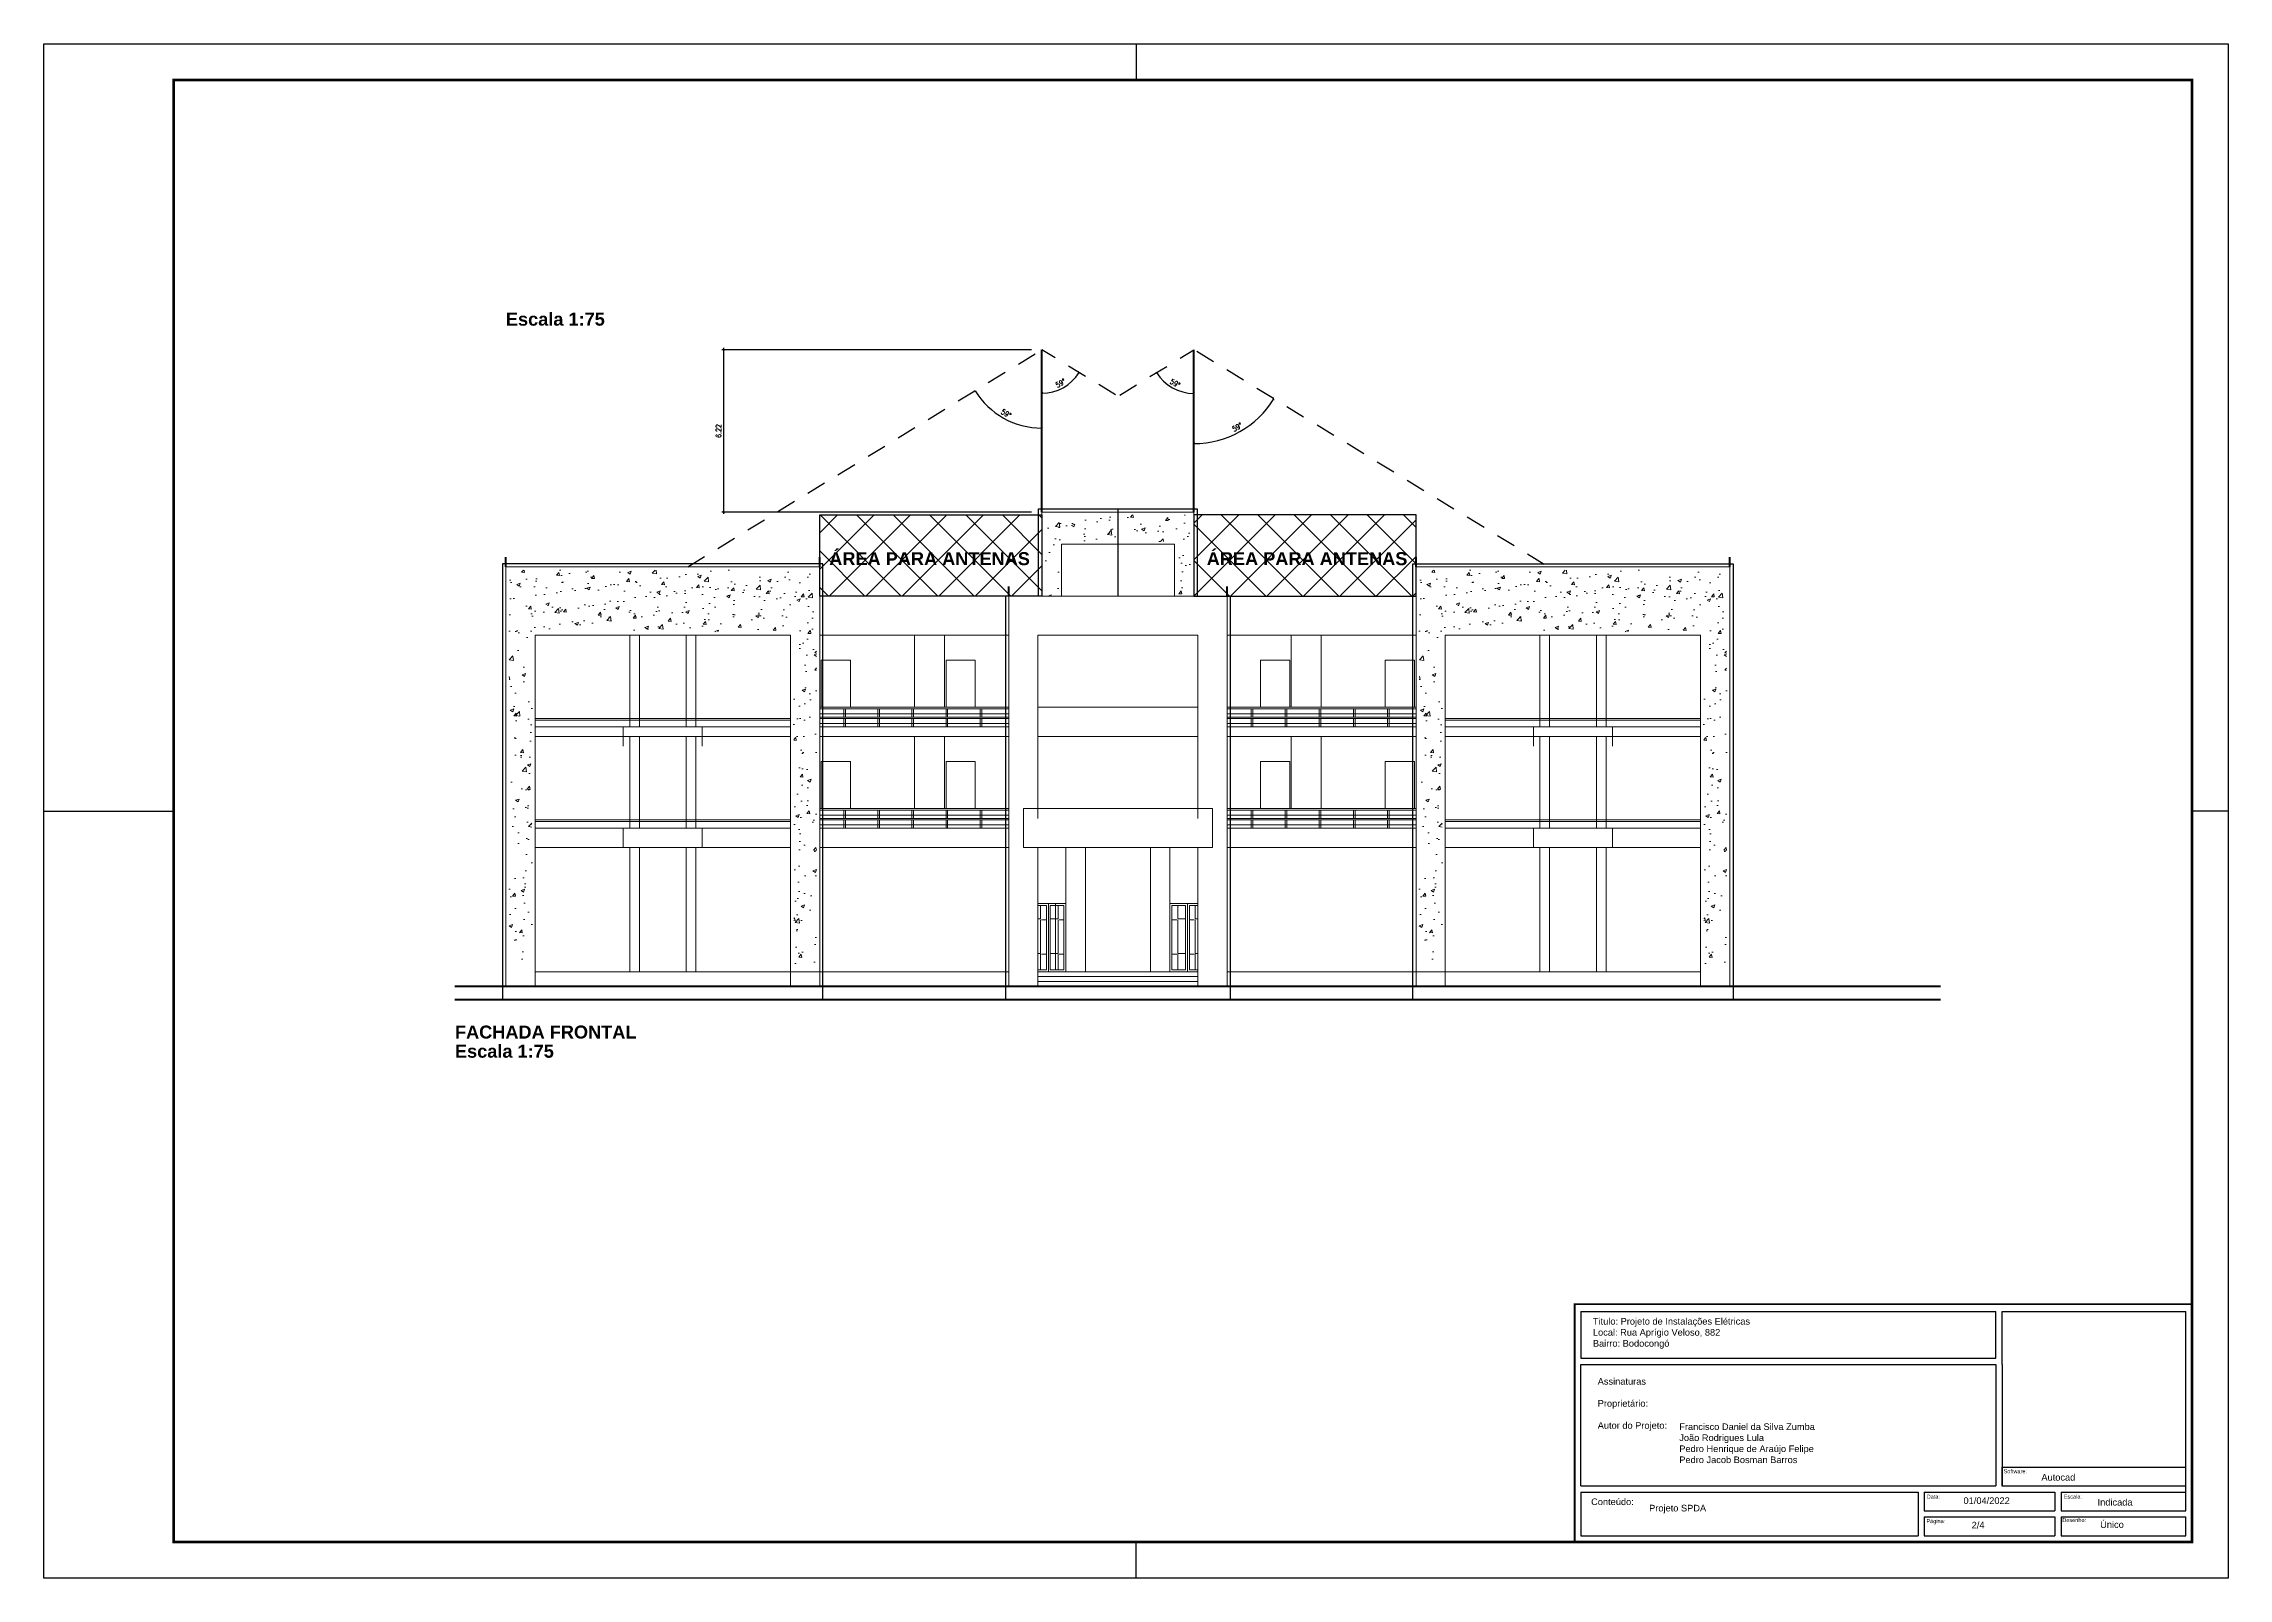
# Model space of a CAD drawing. Header units: millimetres. Extents: x 4236 to 4463, y 1839 to 1973.
# Drawn here: x 4236.2 to 4319.9, y 1841.5 to 1900.2 of the extents above; entities that cross this region are included whole.
import ezdxf

# ---------------------------------------------------------------- set-up
doc = ezdxf.new("R2010")
doc.units = ezdxf.units.MM
doc.linetypes.add('JIS_02_0.7', pattern=[1.35, 0.75, -0.6])
doc.layers.get('0').update_dxf_attribs({"lineweight": 25})
for name, color, linetype in [('2', 2, 'Continuous'), ('TEXTO2', 7, 'Continuous'), ('Área protegida', 3, 'JIS_02_0.7')]:
    doc.layers.add(name, color=color, linetype=linetype)
for name, color, linetype, lineweight in [('C-Paredes-Acessorios', 20, 'Continuous', 5), ('C-Texto', 4, 'Continuous', 9), ('Captores', 3, 'Continuous', 211)]:
    doc.layers.add(name, color=color, linetype=linetype, lineweight=lineweight)
doc.styles.add('BOLD', font='arialbd.ttf')
doc.styles.add('COTAS', font='romans.shx', dxfattribs={"width": 0.75})
doc.styles.get("Standard").update_dxf_attribs({"font": 'arial.ttf'})
doc.dimstyles.new('COTAS_100', dxfattribs={"dimscale": 100, "dimtxt": 0.002, "dimasz": 0.0008, "dimexe": 0.0007, "dimexo": 0.004, "dimgap": 0.001, "dimtad": 1, "dimzin": 4, "dimdsep": 46, "dimtxsty": 'COTAS', "dimblk1": 'ARCHTICK', "dimblk2": 'ARCHTICK', "dimsah": 1, "dimcen": 0.003, "dimdle": 0.0007, "dimaunit": 1, "dimadec": 0, "dimazin": 0, "dimtfac": 1, "dimtix": 1, "dimtmove": 0, "dimatfit": 3, "dimldrblk": 'ARCHTICK', "dimfxl": 1, "dimtolj": 1, "dimtzin": 0, "dimarcsym": 0})
pattern_1 = [(50, (4040.4864, 1527.3179), (1.338106, -0.117069), [0.1399185, -1.539103]), (355, (4040.4864, 1527.3179), (-0.2588516, 1.4032743), [0.1119348, -1.2312825]), (100.4514, (4040.5979, 1527.3081), (1.0792553, 1.2862043), [0.1189124, -1.3080364]), (46.1842, (4040.4864, 1527.691), (1.991023, -0.308789), [0.209878, -2.308655]), (96.6356, (4040.6523, 1527.6653), (1.743688, 1.817294), [0.178369, -1.962054]), (351.1842, (4040.4864, 1527.691), (1.743686, 1.817296), [0.167902, -1.846924]), (21, (4040.673, 1527.5977), (1.1135776, -0.7511176), [0.1399185, -1.539103]), (326, (4040.673, 1527.5977), (0.453924, 1.352825), [0.1119348, -1.2312825]), (71.4514, (4040.7658, 1527.5351), (1.567502, 0.6017063), [0.1189124, -1.3080364]), (37.5, (4040.48643, 1527.3179), (0.0226852, 0.62103996), [0, -1.2163579, 0, -1.2499383, 0, -1.2359464]), (7.5, (4040.4864, 1527.3179), (0.4907771, 0.7358064), [0, -0.7126514, 0, -1.1883742, 0, -0.4710588]), (327.5, (4040.0704, 1527.3179), (0.9958882, -0.0420779), [0, -0.4663949, 0, -1.455152, 0, -1.9308748]), (317.5, (4039.88384, 1527.3179), (1.0879802, 0.1867538), [0, -0.6063134, 0, -0.9663702, 0, -1.371201])]

# ---------------------------------------------------------------- blocks, each defined once
blk = doc.blocks.new('_ArchTick')
at = {"color": 0, "linetype": 'ByBlock', "const_width": 0.15}
blk.add_lwpolyline([(-0.5, -0.5), (0.5, 0.5)], dxfattribs=at)
blk = doc.blocks.new('*D96')
at = {"layer": 'Captores', "color": 0, "lineweight": -2, "transparency": 16777216}
blk.add_arc((4274.454, 1888.5), 3.001, 211.5, 270, dxfattribs=at)
at = {"layer": 'Defpoints', "color": 0, "transparency": 16777216}
for p in [(4274.454, 1888.5), (4274.454, 1888.5), (4272.565, 1886.167), (4274.454, 1882.281), (4260.892, 1880.189)]:
    blk.add_point(p, dxfattribs=at)
at = {"layer": 'Captores', "color": 0, "lineweight": -2, "transparency": 16777216, "xscale": 0.08, "yscale": 0.08, "zscale": 0.08}
for p, rotation in [((4271.895, 1886.932), 121.5000000000004), ((4274.454, 1885.499), 2.637889906509372e-12)]:
    blk.add_blockref('_ArchTick', p, dxfattribs=dict(at, rotation=rotation))
at = {"layer": 'Captores', "color": 0, "transparency": 16777216, "insert": (4273.085, 1886.056), "char_height": 0.2, "attachment_point": 5, "rotation": 330.75, "style": 'COTAS'}
blk.add_mtext('\\A1;59°', dxfattribs=at)
blk = doc.blocks.new('*D97')
at = {"layer": 'Captores', "color": 0, "lineweight": -2, "transparency": 16777216}
blk.add_arc((4280.274, 1888.5), 3.595, 270, 328.5, dxfattribs=at)
at = {"layer": 'Defpoints', "color": 0, "transparency": 16777216}
for p in [(4280.274, 1888.5), (4280.274, 1888.5), (4281.474, 1885.111), (4280.274, 1882.281), (4293.685, 1880.281)]:
    blk.add_point(p, dxfattribs=at)
at = {"layer": 'Captores', "color": 0, "lineweight": -2, "transparency": 16777216, "xscale": 0.08, "yscale": 0.08, "zscale": 0.08}
for p, rotation in [((4283.339, 1886.621), 58.50000000000666), ((4280.274, 1884.905), 179.9999999999984)]:
    blk.add_blockref('_ArchTick', p, dxfattribs=dict(at, rotation=rotation))
at = {"layer": 'Captores', "color": 0, "transparency": 16777216, "insert": (4281.933, 1885.538), "char_height": 0.2, "attachment_point": 5, "rotation": 29.25, "style": 'COTAS'}
blk.add_mtext('\\A1;59°', dxfattribs=at)
blk = doc.blocks.new('*D98')
at = {"layer": 'Captores', "color": 0, "lineweight": -2, "transparency": 16777216}
blk.add_arc((4274.454, 1888.5), 1.667, 270, 328.5, dxfattribs=at)
at = {"layer": 'Defpoints', "color": 0, "transparency": 16777216}
for p in [(4274.454, 1888.5), (4274.454, 1888.5), (4275.01, 1886.928), (4277.269, 1886.774), (4274.454, 1882.281)]:
    blk.add_point(p, dxfattribs=at)
at = {"layer": 'Captores', "color": 0, "lineweight": -2, "transparency": 16777216, "xscale": 0.08, "yscale": 0.08, "zscale": 0.08}
for p, rotation in [((4275.875, 1887.629), 58.50000000000419), ((4274.454, 1886.833), 179.9999999999979)]:
    blk.add_blockref('_ArchTick', p, dxfattribs=dict(at, rotation=rotation))
at = {"layer": 'Captores', "color": 0, "transparency": 16777216, "insert": (4275.171, 1887.22), "char_height": 0.2, "attachment_point": 5, "rotation": 29.25, "style": 'COTAS'}
blk.add_mtext('\\A1;59°', dxfattribs=at)
blk = doc.blocks.new('*D99')
at = {"layer": 'Captores', "color": 0, "lineweight": -2, "transparency": 16777216}
blk.add_arc((4280.274, 1888.5), 1.673, 211.5, 270, dxfattribs=at)
at = {"layer": 'Defpoints', "color": 0, "transparency": 16777216}
for p in [(4280.274, 1888.5), (4280.274, 1888.5), (4279.221, 1887.199), (4277.442, 1886.764), (4280.274, 1882.281)]:
    blk.add_point(p, dxfattribs=at)
at = {"layer": 'Captores', "color": 0, "lineweight": -2, "transparency": 16777216, "xscale": 0.08, "yscale": 0.08, "zscale": 0.08}
for p, rotation in [((4278.848, 1887.625), 121.5000000000043), ((4280.274, 1886.826), 2.318145675417327e-12)]:
    blk.add_blockref('_ArchTick', p, dxfattribs=dict(at, rotation=rotation))
at = {"layer": 'Captores', "color": 0, "transparency": 16777216, "insert": (4279.554, 1887.214), "char_height": 0.2, "attachment_point": 5, "rotation": 330.75, "style": 'COTAS'}
blk.add_mtext('\\A1;59°', dxfattribs=at)
blk = doc.blocks.new('*D100')
at = {"layer": 'Captores', "color": 0, "lineweight": -2, "transparency": 16777216}
for p, q in [((4274.054, 1888.5), (4262.206, 1888.5)), ((4262.276, 1882.211), (4262.276, 1888.57)), ((4274.054, 1882.281), (4262.206, 1882.281))]:
    blk.add_line(p, q, dxfattribs=at)
at = {"layer": 'Defpoints', "color": 0, "transparency": 16777216}
for p in [(4262.276, 1888.5), (4274.454, 1888.5), (4274.454, 1882.281)]:
    blk.add_point(p, dxfattribs=at)
at = {"layer": 'Captores', "color": 0, "lineweight": -2, "transparency": 16777216, "xscale": 0.08, "yscale": 0.08, "zscale": 0.08}
for p, rotation in [((4262.276, 1888.5), 90), ((4262.276, 1882.281), 270)]:
    blk.add_blockref('_ArchTick', p, dxfattribs=dict(at, rotation=rotation))
at = {"layer": 'Captores', "color": 0, "transparency": 16777216, "insert": (4262.076, 1885.39), "char_height": 0.2, "attachment_point": 5, "rotation": 90, "style": 'COTAS'}
blk.add_mtext('\\A1;6.22', dxfattribs=at)

msp = doc.modelspace()

# ---------------------------------------------------------------- hatches: boundary and pattern name
h = msp.add_hatch()
h.set_pattern_fill('ANSI37', color=256, scale=0.31093)
h.set_pattern_definition([(45, (-1272.7897, -552.2878), (-0.69805759, 0.69805759), []), (135, (-1272.7897, -552.2878), (-0.69805759, -0.69805759), [])])
h.paths.add_polyline_path([(4274.454, 1879.065), (4274.454, 1882.174), (4265.947, 1882.174), (4265.947, 1879.065)])
h.paths.add_polyline_path([(4280.274, 1882.174), (4280.274, 1879.065), (4288.781, 1879.065), (4288.781, 1882.174)])
at = {"layer": 'C-Paredes-Acessorios'}
h = msp.add_hatch(dxfattribs=at)
h.set_pattern_fill('AR-CONC', color=256, scale=0.186558, style=0)
h.set_pattern_definition(pattern_1)
h.paths.add_polyline_path([(4280.175, 1879.065), (4279.628, 1879.065), (4279.628, 1881.155), (4275.1, 1881.155), (4275.1, 1879.065), (4274.553, 1879.065), (4274.553, 1882.182), (4280.175, 1882.182)])
h = msp.add_hatch(dxfattribs=at)
h.set_pattern_fill('AR-CONC', color=256, scale=0.186558, style=0)
h.set_pattern_definition(pattern_1)
h.paths.add_polyline_path([(4261.516, 1879.193, 0.07654), (4258.363, 1879.193), (4259.266, 1877.697), (4260.613, 1877.697)], flags=17)
edge = h.paths.add_edge_path()
edge.add_line((4261.516, 1879.193), (4260.613, 1877.697))
edge.add_line((4260.613, 1877.697), (4264.952, 1877.697))
edge.add_line((4264.952, 1877.697), (4264.952, 1864.999))
edge.add_line((4264.952, 1864.999), (4265.822, 1864.999))
edge.add_line((4265.822, 1864.999), (4265.822, 1880.06))
edge.add_line((4265.822, 1880.06), (4254.057, 1880.06))
edge.add_line((4254.057, 1880.06), (4254.057, 1864.999))
edge.add_line((4254.057, 1864.999), (4254.927, 1864.999))
edge.add_line((4254.927, 1864.999), (4254.927, 1877.697))
edge.add_line((4254.927, 1877.697), (4259.266, 1877.697))
edge.add_line((4259.266, 1877.697), (4258.363, 1879.193))
edge.add_arc((4259.939, 1868.953), 10.361, 81.24625, 98.75375, ccw=False)
h = msp.add_hatch(dxfattribs=at)
h.set_pattern_fill('AR-CONC', color=256, scale=0.186558, style=0)
h.set_pattern_definition([(50, (4075.3355, 1527.3179), (1.338106, -0.117069), [0.1399185, -1.539103]), (355, (4075.3355, 1527.3179), (-0.2588516, 1.4032743), [0.1119348, -1.2312825]), (100.4514, (4075.447, 1527.3081), (1.0792553, 1.2862043), [0.1189124, -1.3080364]), (46.1842, (4075.3355, 1527.691), (1.991023, -0.308789), [0.209878, -2.308655]), (96.6356, (4075.5014, 1527.6653), (1.743688, 1.817294), [0.178369, -1.962054]), (351.1842, (4075.3355, 1527.691), (1.743686, 1.817296), [0.167902, -1.846924]), (21, (4075.522, 1527.5977), (1.1135776, -0.7511176), [0.1399185, -1.539103]), (326, (4075.522, 1527.5977), (0.453924, 1.352825), [0.1119348, -1.2312825]), (71.4514, (4075.6148, 1527.5351), (1.567502, 0.6017063), [0.1189124, -1.3080364]), (37.5, (4075.33545, 1527.3179), (0.0226852, 0.62103996), [0, -1.2163579, 0, -1.2499383, 0, -1.2359464]), (7.5, (4075.33545, 1527.3179), (0.4907771, 0.7358064), [0, -0.7126514, 0, -1.1883742, 0, -0.4710588]), (327.5, (4074.91943, 1527.3179), (0.9958882, -0.0420779), [0, -0.4663949, 0, -1.455152, 0, -1.9308748]), (317.5, (4074.7329, 1527.3179), (1.0879802, 0.1867538), [0, -0.6063134, 0, -0.9663702, 0, -1.371201])])
h.paths.add_polyline_path([(4296.365, 1879.193, 0.07654), (4293.212, 1879.193), (4294.115, 1877.697), (4295.462, 1877.697)], flags=17)
edge = h.paths.add_edge_path()
edge.add_line((4296.365, 1879.193), (4295.462, 1877.697))
edge.add_line((4295.462, 1877.697), (4299.801, 1877.697))
edge.add_line((4299.801, 1877.697), (4299.801, 1864.999))
edge.add_line((4299.801, 1864.999), (4300.671, 1864.999))
edge.add_line((4300.671, 1864.999), (4300.671, 1880.06))
edge.add_line((4300.671, 1880.06), (4288.906, 1880.06))
edge.add_line((4288.906, 1880.06), (4288.906, 1864.999))
edge.add_line((4288.906, 1864.999), (4289.776, 1864.999))
edge.add_line((4289.776, 1864.999), (4289.776, 1877.697))
edge.add_line((4289.776, 1877.697), (4294.115, 1877.697))
edge.add_line((4294.115, 1877.697), (4293.212, 1879.193))
edge.add_arc((4294.788, 1868.953), 10.361, 81.24625, 98.75375, ccw=False)

# ---------------------------------------------------------------- linework, layer by layer
for p, q in [((4236.235, 1841.465), (4236.235, 1900.216)), ((4236.235, 1900.216), (4319.881, 1900.216)), ((4278.058, 1900.216), (4278.058, 1898.822)), ((4319.881, 1900.216), (4319.881, 1841.465)), ((4236.235, 1870.84), (4241.214, 1870.84)), ((4319.881, 1870.84), (4318.487, 1870.84)), ((4278.058, 1841.465), (4278.058, 1842.859)), ((4319.881, 1841.465), (4236.235, 1841.465))]:
    msp.add_line(p, q)
at = {"const_width": 0.0996}
msp.add_lwpolyline([(4241.214, 1842.859), (4241.214, 1898.822), (4318.487, 1898.822), (4318.487, 1842.859)], close=True, dxfattribs=at)
for points in [[(4265.947, 1882.174), (4274.454, 1882.174), (4274.454, 1879.065), (4265.947, 1879.065)], [(4288.781, 1882.174), (4280.274, 1882.174), (4280.274, 1879.065), (4288.781, 1879.065)]]:
    msp.add_lwpolyline(points, close=True)
at = {"const_width": 0.0664}
msp.add_lwpolyline([(4294.853, 1851.961), (4294.853, 1842.859), (4318.487, 1842.859), (4318.487, 1851.961), (4294.853, 1851.961)], dxfattribs=at)
for points in [[(4295.092, 1849.889), (4310.98, 1849.889), (4310.98, 1851.676)], [(4295.092, 1851.676), (4295.092, 1849.889)], [(4295.092, 1851.676), (4310.98, 1851.676)], [(4311.218, 1849.651), (4311.218, 1851.676)], [(4311.218, 1851.676), (4318.248, 1851.676)], [(4318.248, 1844.318), (4318.248, 1851.676)], [(4295.092, 1845.004), (4295.092, 1849.651), (4310.98, 1849.651), (4310.98, 1845.004)], [(4311.218, 1849.651), (4311.218, 1845.007), (4318.24, 1845.007)], [(4311.203, 1845.718), (4311.203, 1845.003)], [(4311.203, 1845.718), (4318.248, 1845.718)], [(4295.092, 1845.004), (4310.98, 1845.004)], [(4295.092, 1844.765), (4308.001, 1844.765)], [(4295.092, 1844.765), (4295.092, 1843.097), (4308.001, 1843.097)], [(4308.001, 1844.765), (4308.001, 1843.097)], [(4308.239, 1844.765), (4308.239, 1844.05)], [(4308.239, 1844.765), (4313.244, 1844.765)], [(4311.203, 1845.003), (4318.248, 1845.002)], [(4313.244, 1844.765), (4313.244, 1844.05)], [(4313.482, 1844.765), (4313.482, 1844.05)], [(4313.482, 1844.765), (4318.248, 1844.765)], [(4318.248, 1844.05), (4318.248, 1844.765)], [(4308.239, 1844.05), (4313.244, 1844.05)], [(4308.239, 1843.812), (4308.239, 1843.097)], [(4308.239, 1843.812), (4313.244, 1843.812)], [(4313.244, 1843.812), (4313.244, 1843.097)], [(4313.482, 1844.05), (4318.248, 1844.05)], [(4313.482, 1843.812), (4313.482, 1843.097)], [(4313.482, 1843.812), (4318.248, 1843.812)], [(4313.482, 1843.097), (4318.248, 1843.097), (4318.248, 1843.812)], [(4308.239, 1843.097), (4313.244, 1843.097)]]:
    msp.add_lwpolyline(points)
at = {"layer": '2', "color": 2}
msp.add_line((4277.363, 1882.404), (4277.363, 1879.065), dxfattribs=at)
at = {"layer": '2'}
for p, q in [((4288.657, 1863.628), (4288.657, 1880.309)), ((4288.657, 1880.309), (4300.92, 1880.309)), ((4300.92, 1880.309), (4300.92, 1863.628)), ((4273.061, 1879.065), (4273.061, 1863.628)), ((4281.667, 1879.065), (4281.667, 1863.628))]:
    msp.add_line(p, q, dxfattribs=at)
at = {"layer": '2', "lineweight": 100}
msp.add_line((4251.982, 1863.628), (4308.865, 1863.628), dxfattribs=at)
at = {"layer": '2'}
for points in [[(4274.329, 1879.065), (4274.329, 1882.405), (4280.399, 1882.405), (4280.399, 1879.065)], [(4266.071, 1863.628), (4266.071, 1880.309), (4253.808, 1880.309), (4253.808, 1863.628)]]:
    msp.add_lwpolyline(points, dxfattribs=at)
at = {"layer": 'C-Paredes-Acessorios'}
for p, q in [((4288.781, 1864.128), (4288.781, 1880.184)), ((4288.781, 1880.184), (4300.796, 1880.184)), ((4300.796, 1880.184), (4300.796, 1864.128)), ((4265.947, 1879.065), (4288.781, 1879.065)), ((4273.185, 1879.065), (4273.185, 1864.128)), ((4281.543, 1879.065), (4281.543, 1864.128)), ((4288.781, 1879.065), (4288.781, 1864.999)), ((4255.052, 1877.573), (4264.827, 1877.573)), ((4255.052, 1877.573), (4255.052, 1864.128)), ((4258.671, 1877.573), (4258.671, 1874.065)), ((4259.044, 1877.573), (4259.044, 1874.065)), ((4260.835, 1877.573), (4260.835, 1874.065)), ((4261.208, 1877.573), (4261.208, 1874.065)), ((4264.827, 1877.573), (4264.827, 1864.128)), ((4265.947, 1877.573), (4273.185, 1877.573)), ((4269.576, 1877.573), (4269.576, 1874.812)), ((4270.723, 1877.573), (4270.723, 1874.812)), ((4274.304, 1877.573), (4280.424, 1877.573)), ((4274.304, 1877.573), (4274.304, 1870.558)), ((4280.424, 1877.573), (4280.424, 1870.558)), ((4281.543, 1877.573), (4288.781, 1877.573)), ((4284.005, 1877.573), (4284.005, 1874.812)), ((4285.152, 1877.573), (4285.152, 1874.812)), ((4289.901, 1877.573), (4299.676, 1877.573)), ((4289.901, 1877.573), (4289.901, 1864.128)), ((4293.52, 1877.573), (4293.52, 1874.065)), ((4293.893, 1877.573), (4293.893, 1874.065)), ((4295.684, 1877.573), (4295.684, 1874.065)), ((4296.057, 1877.573), (4296.057, 1874.065)), ((4299.676, 1877.573), (4299.676, 1864.128)), ((4265.947, 1874.749), (4273.185, 1874.749)), ((4274.304, 1874.812), (4280.424, 1874.812)), ((4281.543, 1874.749), (4288.781, 1874.749)), ((4255.052, 1874.376), (4264.827, 1874.376)), ((4255.052, 1874.314), (4264.827, 1874.314)), ((4255.052, 1874.065), (4264.827, 1874.065)), ((4255.052, 1873.692), (4264.827, 1873.692)), ((4258.427, 1874.065), (4258.427, 1873.319)), ((4258.671, 1873.692), (4258.671, 1870.185)), ((4259.044, 1873.692), (4259.044, 1870.185)), ((4260.835, 1873.692), (4260.835, 1870.185)), ((4261.208, 1873.692), (4261.208, 1870.185)), ((4261.452, 1874.065), (4261.452, 1873.319)), ((4265.947, 1874.376), (4273.185, 1874.376)), ((4265.947, 1874.065), (4273.185, 1874.065)), ((4273.185, 1873.692), (4265.947, 1873.692)), ((4269.576, 1873.692), (4269.576, 1870.931)), ((4270.723, 1873.692), (4270.723, 1870.931)), ((4274.304, 1873.692), (4280.424, 1873.692)), ((4281.543, 1874.376), (4288.781, 1874.376)), ((4281.543, 1874.065), (4288.781, 1874.065)), ((4281.543, 1873.692), (4288.781, 1873.692)), ((4284.005, 1873.692), (4284.005, 1870.931)), ((4285.152, 1873.692), (4285.152, 1870.931)), ((4299.676, 1874.376), (4289.901, 1874.376)), ((4299.676, 1874.314), (4289.901, 1874.314)), ((4299.676, 1874.065), (4289.901, 1874.065)), ((4299.676, 1873.692), (4289.901, 1873.692)), ((4293.276, 1874.065), (4293.276, 1873.319)), ((4293.52, 1873.692), (4293.52, 1870.185)), ((4293.893, 1873.692), (4293.893, 1870.185)), ((4295.684, 1873.692), (4295.684, 1870.185)), ((4296.057, 1873.692), (4296.057, 1870.185)), ((4296.301, 1874.065), (4296.301, 1873.319)), ((4255.052, 1870.496), (4264.827, 1870.496)), ((4255.052, 1870.434), (4264.827, 1870.434)), ((4265.947, 1870.869), (4273.185, 1870.869)), ((4265.947, 1870.496), (4273.185, 1870.496)), ((4273.745, 1870.931), (4280.983, 1870.931)), ((4273.745, 1869.439), (4273.745, 1870.931)), ((4280.983, 1869.439), (4280.983, 1870.931)), ((4281.543, 1870.869), (4288.781, 1870.869)), ((4281.543, 1870.496), (4288.781, 1870.496)), ((4299.676, 1870.496), (4289.901, 1870.496)), ((4299.676, 1870.434), (4289.901, 1870.434)), ((4255.052, 1870.185), (4264.827, 1870.185)), ((4255.052, 1870.185), (4264.827, 1870.185)), ((4258.427, 1870.185), (4258.427, 1869.439)), ((4261.452, 1870.185), (4261.452, 1869.439)), ((4265.947, 1870.185), (4273.185, 1870.185)), ((4281.543, 1870.185), (4288.781, 1870.185)), ((4299.676, 1870.185), (4289.901, 1870.185)), ((4299.676, 1870.185), (4289.901, 1870.185)), ((4293.276, 1870.185), (4293.276, 1869.439)), ((4296.301, 1870.185), (4296.301, 1869.439)), ((4255.052, 1869.439), (4264.827, 1869.439)), ((4255.052, 1869.439), (4264.827, 1869.439)), ((4258.671, 1869.439), (4258.671, 1864.688)), ((4259.044, 1869.439), (4259.044, 1864.688)), ((4260.835, 1869.439), (4260.835, 1864.688)), ((4261.208, 1869.439), (4261.208, 1864.688)), ((4265.947, 1869.439), (4273.185, 1869.439)), ((4273.745, 1869.439), (4280.983, 1869.439)), ((4274.304, 1869.439), (4274.304, 1864.128)), ((4275.374, 1869.439), (4275.374, 1864.811)), ((4276.12, 1869.439), (4276.12, 1864.688)), ((4278.608, 1869.439), (4278.608, 1864.688)), ((4279.354, 1869.439), (4279.354, 1864.811)), ((4280.424, 1869.439), (4280.424, 1864.128)), ((4281.543, 1869.439), (4288.781, 1869.439)), ((4299.676, 1869.439), (4289.901, 1869.439)), ((4299.676, 1869.439), (4289.901, 1869.439)), ((4293.52, 1869.439), (4293.52, 1864.688)), ((4293.893, 1869.439), (4293.893, 1864.688)), ((4295.684, 1869.439), (4295.684, 1864.688)), ((4296.057, 1869.439), (4296.057, 1864.688)), ((4274.976, 1867.299), (4274.304, 1867.299)), ((4274.628, 1867.225), (4274.304, 1867.225)), ((4274.401, 1867.225), (4274.401, 1866.711)), ((4274.628, 1864.762), (4274.628, 1867.225)), ((4274.702, 1864.688), (4274.702, 1867.299)), ((4274.702, 1864.688), (4274.702, 1867.299)), ((4275.374, 1867.299), (4274.702, 1867.299)), ((4274.702, 1867.299), (4274.702, 1864.762)), ((4275.3, 1867.225), (4274.776, 1867.225)), ((4274.776, 1867.225), (4274.776, 1864.762)), ((4274.976, 1864.762), (4274.976, 1867.299)), ((4275.073, 1867.225), (4275.073, 1866.711)), ((4275.3, 1864.762), (4275.3, 1867.225)), ((4275.374, 1864.688), (4275.374, 1867.299)), ((4275.374, 1864.762), (4275.374, 1867.299)), ((4279.354, 1864.688), (4279.354, 1867.299)), ((4279.354, 1864.762), (4279.354, 1867.299)), ((4279.354, 1867.299), (4280.026, 1867.299)), ((4279.428, 1864.762), (4279.428, 1867.225)), ((4279.428, 1867.225), (4279.952, 1867.225)), ((4279.655, 1867.225), (4279.655, 1866.711)), ((4279.952, 1867.225), (4279.952, 1864.762)), ((4280.026, 1864.688), (4280.026, 1867.299)), ((4280.026, 1864.762), (4280.026, 1867.299)), ((4280.026, 1867.299), (4280.424, 1867.299)), ((4280.026, 1864.688), (4280.026, 1867.299)), ((4280.026, 1867.299), (4280.026, 1864.762)), ((4280.1, 1864.762), (4280.1, 1867.225)), ((4280.1, 1867.225), (4280.424, 1867.225)), ((4280.327, 1867.225), (4280.327, 1866.711)), ((4274.401, 1866.711), (4274.304, 1866.711)), ((4274.401, 1866.674), (4274.401, 1865.39)), ((4274.628, 1866.674), (4274.438, 1866.674)), ((4275.073, 1866.711), (4274.776, 1866.711)), ((4275.073, 1866.674), (4275.073, 1865.39)), ((4275.3, 1866.674), (4275.11, 1866.674)), ((4279.428, 1866.674), (4279.618, 1866.674)), ((4279.655, 1866.711), (4279.952, 1866.711)), ((4279.655, 1866.674), (4279.655, 1865.39)), ((4280.1, 1866.674), (4280.29, 1866.674)), ((4280.327, 1866.711), (4280.424, 1866.711)), ((4280.327, 1866.674), (4280.327, 1865.39)), ((4274.401, 1865.39), (4274.304, 1865.39)), ((4274.401, 1865.353), (4274.401, 1864.762)), ((4274.628, 1865.353), (4274.438, 1865.353)), ((4275.073, 1865.39), (4274.776, 1865.39)), ((4275.073, 1865.353), (4275.073, 1864.762)), ((4275.3, 1865.353), (4275.11, 1865.353)), ((4279.428, 1865.353), (4279.618, 1865.353)), ((4279.655, 1865.39), (4279.952, 1865.39)), ((4279.655, 1865.353), (4279.655, 1864.762)), ((4280.1, 1865.353), (4280.29, 1865.353)), ((4280.327, 1865.39), (4280.424, 1865.39)), ((4280.327, 1865.353), (4280.327, 1864.762)), ((4255.052, 1864.688), (4273.185, 1864.688)), ((4274.304, 1864.762), (4274.628, 1864.762)), ((4274.304, 1864.688), (4274.702, 1864.688)), ((4274.304, 1864.688), (4280.424, 1864.688)), ((4274.401, 1865.208), (4274.401, 1864.762)), ((4274.628, 1864.762), (4274.628, 1865.208)), ((4274.702, 1864.688), (4274.702, 1865.208)), ((4274.702, 1865.208), (4274.702, 1864.688)), ((4274.702, 1864.688), (4275.374, 1864.688)), ((4274.776, 1865.208), (4274.776, 1864.762)), ((4274.776, 1864.762), (4275.3, 1864.762)), ((4275.073, 1865.208), (4275.073, 1864.762)), ((4275.3, 1864.762), (4275.3, 1865.208)), ((4275.374, 1864.688), (4275.374, 1865.208)), ((4279.354, 1864.688), (4279.354, 1865.208)), ((4280.026, 1864.688), (4279.354, 1864.688)), ((4279.428, 1864.762), (4279.428, 1865.208)), ((4279.952, 1864.762), (4279.428, 1864.762)), ((4279.655, 1865.208), (4279.655, 1864.762)), ((4279.952, 1865.208), (4279.952, 1864.762)), ((4280.026, 1864.688), (4280.026, 1865.208)), ((4280.026, 1865.208), (4280.026, 1864.688)), ((4280.424, 1864.688), (4280.026, 1864.688)), ((4280.1, 1864.762), (4280.1, 1865.208)), ((4280.424, 1864.762), (4280.1, 1864.762)), ((4280.327, 1865.208), (4280.327, 1864.762)), ((4281.543, 1864.688), (4299.676, 1864.688))]:
    msp.add_line(p, q, dxfattribs=at)
at = {"layer": 'C-Paredes-Acessorios', "color": 145}
for p, q in [((4265.947, 1874.812), (4273.185, 1874.812)), ((4265.947, 1874.563), (4273.185, 1874.563)), ((4266.866, 1874.438), (4266.866, 1874.749)), ((4266.929, 1874.438), (4266.929, 1874.749)), ((4268.172, 1874.438), (4268.172, 1874.749)), ((4268.235, 1874.438), (4268.235, 1874.749)), ((4269.478, 1874.438), (4269.478, 1874.749)), ((4269.54, 1874.438), (4269.54, 1874.749)), ((4270.784, 1874.438), (4270.784, 1874.749)), ((4270.846, 1874.438), (4270.846, 1874.749)), ((4272.09, 1874.438), (4272.09, 1874.749)), ((4272.152, 1874.438), (4272.152, 1874.749)), ((4281.543, 1874.812), (4288.781, 1874.812)), ((4281.543, 1874.563), (4288.781, 1874.563)), ((4282.463, 1874.438), (4282.463, 1874.749)), ((4282.525, 1874.438), (4282.525, 1874.749)), ((4283.769, 1874.438), (4283.769, 1874.749)), ((4283.831, 1874.438), (4283.831, 1874.749)), ((4285.075, 1874.438), (4285.075, 1874.749)), ((4285.137, 1874.438), (4285.137, 1874.749)), ((4286.38, 1874.438), (4286.38, 1874.749)), ((4286.443, 1874.438), (4286.443, 1874.749)), ((4287.686, 1874.438), (4287.686, 1874.749)), ((4287.749, 1874.438), (4287.749, 1874.749)), ((4265.947, 1874.438), (4273.185, 1874.438)), ((4265.947, 1874.19), (4273.185, 1874.19)), ((4266.866, 1874.065), (4266.866, 1874.376)), ((4266.929, 1874.065), (4266.929, 1874.376)), ((4268.172, 1874.065), (4268.172, 1874.376)), ((4268.235, 1874.065), (4268.235, 1874.376)), ((4269.478, 1874.065), (4269.478, 1874.376)), ((4269.54, 1874.065), (4269.54, 1874.376)), ((4270.784, 1874.065), (4270.784, 1874.376)), ((4270.846, 1874.065), (4270.846, 1874.376)), ((4272.09, 1874.065), (4272.09, 1874.376)), ((4272.152, 1874.065), (4272.152, 1874.376)), ((4281.543, 1874.438), (4288.781, 1874.438)), ((4281.543, 1874.19), (4288.781, 1874.19)), ((4282.463, 1874.065), (4282.463, 1874.376)), ((4282.525, 1874.065), (4282.525, 1874.376)), ((4283.769, 1874.065), (4283.769, 1874.376)), ((4283.831, 1874.065), (4283.831, 1874.376)), ((4285.075, 1874.065), (4285.075, 1874.376)), ((4285.137, 1874.065), (4285.137, 1874.376)), ((4286.38, 1874.065), (4286.38, 1874.376)), ((4286.443, 1874.065), (4286.443, 1874.376)), ((4287.686, 1874.065), (4287.686, 1874.376)), ((4287.749, 1874.065), (4287.749, 1874.376)), ((4265.947, 1870.931), (4273.185, 1870.931)), ((4265.947, 1870.931), (4273.185, 1870.931)), ((4265.947, 1870.682), (4273.185, 1870.682)), ((4265.947, 1870.558), (4273.185, 1870.558)), ((4266.866, 1870.558), (4266.866, 1870.869)), ((4266.866, 1870.185), (4266.866, 1870.496)), ((4266.929, 1870.558), (4266.929, 1870.869)), ((4266.929, 1870.185), (4266.929, 1870.496)), ((4268.172, 1870.558), (4268.172, 1870.869)), ((4268.172, 1870.185), (4268.172, 1870.496)), ((4268.235, 1870.558), (4268.235, 1870.869)), ((4268.235, 1870.185), (4268.235, 1870.496)), ((4269.478, 1870.558), (4269.478, 1870.869)), ((4269.478, 1870.185), (4269.478, 1870.496)), ((4269.54, 1870.558), (4269.54, 1870.869)), ((4269.54, 1870.185), (4269.54, 1870.496)), ((4270.784, 1870.558), (4270.784, 1870.869)), ((4270.784, 1870.185), (4270.784, 1870.496)), ((4270.846, 1870.558), (4270.846, 1870.869)), ((4270.846, 1870.185), (4270.846, 1870.496)), ((4272.09, 1870.558), (4272.09, 1870.869)), ((4272.09, 1870.185), (4272.09, 1870.496)), ((4272.152, 1870.558), (4272.152, 1870.869)), ((4272.152, 1870.185), (4272.152, 1870.496)), ((4281.543, 1870.931), (4288.781, 1870.931)), ((4281.543, 1870.682), (4288.781, 1870.682)), ((4281.543, 1870.558), (4288.781, 1870.558)), ((4282.463, 1870.558), (4282.463, 1870.869)), ((4282.463, 1870.185), (4282.463, 1870.496)), ((4282.525, 1870.558), (4282.525, 1870.869)), ((4282.525, 1870.185), (4282.525, 1870.496)), ((4283.769, 1870.558), (4283.769, 1870.869)), ((4283.769, 1870.185), (4283.769, 1870.496)), ((4283.831, 1870.558), (4283.831, 1870.869)), ((4283.831, 1870.185), (4283.831, 1870.496)), ((4285.075, 1870.558), (4285.075, 1870.869)), ((4285.075, 1870.185), (4285.075, 1870.496)), ((4285.137, 1870.558), (4285.137, 1870.869)), ((4285.137, 1870.185), (4285.137, 1870.496)), ((4286.38, 1870.558), (4286.38, 1870.869)), ((4286.38, 1870.185), (4286.38, 1870.496)), ((4286.443, 1870.558), (4286.443, 1870.869)), ((4286.443, 1870.185), (4286.443, 1870.496)), ((4287.686, 1870.558), (4287.686, 1870.869)), ((4287.686, 1870.185), (4287.686, 1870.496)), ((4287.749, 1870.558), (4287.749, 1870.869)), ((4287.749, 1870.185), (4287.749, 1870.496)), ((4265.947, 1870.309), (4273.185, 1870.309)), ((4281.543, 1870.309), (4288.781, 1870.309)), ((4274.304, 1864.501), (4280.424, 1864.501)), ((4274.304, 1864.315), (4280.424, 1864.315))]:
    msp.add_line(p, q, dxfattribs=at)
at = {"layer": 'C-Paredes-Acessorios', "lineweight": 100}
msp.add_line((4251.982, 1864.128), (4308.865, 1864.128), dxfattribs=at)
at = {"layer": 'C-Paredes-Acessorios'}
for points in [[(4274.454, 1879.065), (4274.454, 1882.281), (4280.274, 1882.281), (4280.274, 1879.065)], [(4279.528, 1879.065), (4279.528, 1881.055), (4275.2, 1881.055), (4275.2, 1879.065)], [(4265.947, 1864.128), (4265.947, 1880.184), (4253.932, 1880.184), (4253.932, 1864.128)], [(4266.009, 1874.812), (4266.009, 1876.615), (4267.128, 1876.615), (4267.128, 1874.812)], [(4270.785, 1874.812), (4270.785, 1876.615), (4271.904, 1876.615), (4271.904, 1874.812)], [(4283.943, 1874.812), (4283.943, 1876.615), (4282.824, 1876.615), (4282.824, 1874.812)], [(4288.719, 1874.812), (4288.719, 1876.615), (4287.6, 1876.615), (4287.6, 1874.812)], [(4266.009, 1870.931), (4266.009, 1872.735), (4267.128, 1872.735), (4267.128, 1870.931)], [(4270.785, 1870.931), (4270.785, 1872.735), (4271.904, 1872.735), (4271.904, 1870.931)], [(4283.943, 1870.931), (4283.943, 1872.735), (4282.824, 1872.735), (4282.824, 1870.931)], [(4288.719, 1870.931), (4288.719, 1872.735), (4287.6, 1872.735), (4287.6, 1870.931)]]:
    msp.add_lwpolyline(points, dxfattribs=at)
at = {"layer": 'Captores', "color": 2}
for p, q in [((4274.454, 1882.281), (4274.454, 1888.5)), ((4280.274, 1882.281), (4280.274, 1888.5)), ((4253.932, 1880.184), (4253.932, 1880.558)), ((4265.947, 1880.184), (4265.947, 1880.558)), ((4288.781, 1880.184), (4288.781, 1880.558)), ((4300.796, 1880.184), (4300.796, 1880.558)), ((4273.185, 1879.065), (4273.185, 1879.438)), ((4281.543, 1879.065), (4281.543, 1879.438))]:
    msp.add_line(p, q, dxfattribs=at)
at = {"layer": 'Área protegida', "color": 2}
for p, q in [((4260.892, 1880.189), (4274.454, 1888.5)), ((4277.269, 1886.774), (4274.454, 1888.5)), ((4277.442, 1886.764), (4280.274, 1888.5)), ((4293.685, 1880.281), (4280.274, 1888.5))]:
    msp.add_line(p, q, dxfattribs=at)

# ---------------------------------------------------------------- texts
at = {"layer": 'C-Texto', "style": 'BOLD'}
for s, p in [('Escala 1:75', (4253.932, 1889.421)), ('ÁREA PARA ANTENAS', (4266.312, 1880.252)), ('ÁREA PARA ANTENAS', (4280.766, 1880.252)), ('FACHADA FRONTAL', (4251.982, 1862.129)), ('Escala 1:75', (4251.982, 1861.395))]:
    msp.add_text(s, height=0.49749, dxfattribs=at).set_placement(p)
at = {"layer": 'TEXTO2', "attachment_point": 1}
for s, width, heights, insert, char_height in [('Titulo: Projeto de Instalações Elétricas \\PLocal: Rua Aprígio Veloso, 882\\PBairro: Bodocongó ', 6.80516, [0], (4295.552, 1851.43), 0.25326), ('Assinaturas\\P\\PProprietário:\\P\\PAutor do Projeto:', 3.14032, [0], (4295.736, 1849.131), 0.25326), ('Francisco Daniel da Silva Zumba\\PJoão Rodrigues Lula \\PPedro Henrique de Araújo Felipe \\PPedro Jacob Bosman Barros ', 8.26571, [0], (4298.859, 1847.395), 0.25326), ('Software:', 1.4406, [0], (4311.276, 1845.638), 0.152), ('Autocad', 1.89239, [0], (4312.724, 1845.458), 0.2533), ('Conteúdo:', 3.72173, [0], (4295.484, 1844.521), 0.2533), ('Data:', 1.08542, [0.152], (4308.333, 1844.666), 0.152), ('01/04/2022', 2.04293, [0], (4309.743, 1844.564), 0.2533), ('Escala:', 1.57348, [0], (4313.582, 1844.667), 0.152), ('Indicada', 1.51476, [0], (4314.875, 1844.504), 0.2533), ('Projeto SPDA', 9.67296, [0], (4297.705, 1844.278), 0.25326), ('Página:', 1.82903, [0], (4308.323, 1843.729), 0.152), ('2/4', 1.12455, [0], (4310.054, 1843.627), 0.2533), ('Desenho:', 1.46585, [0], (4313.525, 1843.768), 0.152), ('Único', 1.41268, [0], (4314.974, 1843.648), 0.2533)]:
    msp.add_mtext_dynamic_manual_height_columns(s, width=width, gutter_width=1.266, heights=heights, dxfattribs=dict(at, insert=insert, char_height=char_height))

# ---------------------------------------------------------------- dimensions: what is measured, and where the dimension line sits
at = {"layer": 'Captores', "color": 2}
for base, line1, line2, picture, middle in [((4272.565, 1886.167), ((4274.454, 1882.281), (4274.454, 1888.5)), ((4260.892, 1880.189), (4274.454, 1888.5)), '*D96', (4273.085, 1886.056)), ((4275.01017, 1886.92816), ((4277.26915, 1886.77432), (4274.45368, 1888.49964)), ((4274.45368, 1882.28104), (4274.45368, 1888.49964)), '*D98', (4275.17053, 1887.2196)), ((4279.221, 1887.199), ((4280.274, 1882.281), (4280.274, 1888.5)), ((4277.442, 1886.764), (4280.274, 1888.5)), '*D99', (4279.554, 1887.214)), ((4281.4743, 1885.111), ((4293.6855, 1880.2813), (4280.2743, 1888.4996)), ((4280.2743, 1882.281), (4280.2743, 1888.4996)), '*D97', (4281.9331, 1885.5377))]:
    dim = msp.add_angular_dim_2l(base=base, line1=line1, line2=line2, dimstyle='COTAS_100', dxfattribs=at)
    dim.commit()
    dim.dimension.update_dxf_attribs({"geometry": picture, "text_midpoint": middle})
dim = msp.add_linear_dim(base=(4262.276, 1888.5), p1=(4274.454, 1882.281), p2=(4274.454, 1888.5), angle=90, dimstyle='COTAS_100', dxfattribs=at)
dim.commit()
dim.dimension.update_dxf_attribs({"geometry": '*D100', "text_midpoint": (4262.076, 1885.39)})

doc.saveas('drawing.dxf')
